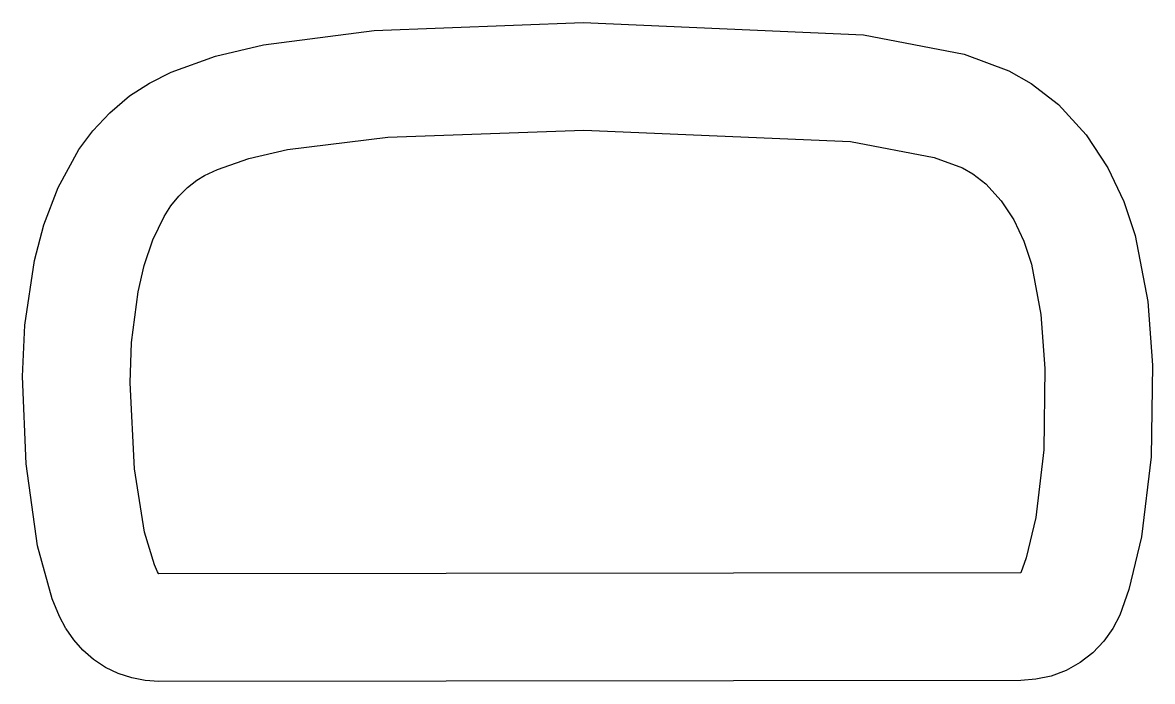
# Model space of a CAD drawing. Header units: millimetres. Extents: x -42 to 42, y -200.6 to -151.6.
import ezdxf

# ---------------------------------------------------------------- set-up
doc = ezdxf.new("R2010")
doc.units = ezdxf.units.MM
doc.layers.add('Default', color=7, linetype='Continuous')

msp = doc.modelspace()

# ---------------------------------------------------------------- linework, layer by layer
at = {"layer": 'Default'}
for points in [[(-31.876, -200.633), (-32.879, -200.571), (-33.891, -200.378), (-34.886, -200.049), (-35.838, -199.589), (-36.721, -199.007), (-37.513, -198.32), (-38.197, -197.549), (-38.763, -196.72), (-38.764, -196.718), (-38.776, -196.698), (-39.245, -195.814), (-39.801, -194.496), (-40.901, -190.551), (-41.738, -184.453), (-41.999, -177.964), (-41.822, -174.146), (-41.11, -169.324), (-40.413, -166.67), (-39.366, -163.907), (-37.811, -161.088), (-36.775, -159.691), (-35.528, -158.345), (-34.047, -157.095), (-32.574, -156.14), (-30.967, -155.33), (-27.652, -154.131), (-24.097, -153.286), (-15.879, -152.222), (-0.337, -151.642), (20.501, -152.552), (27.98, -153.995), (31.291, -155.237), (32.957, -156.162), (34.97, -157.732), (37.048, -159.987), (38.657, -162.433), (39.843, -164.951), (40.682, -167.469), (41.624, -172.393), (41.96, -177.116), (41.867, -183.921), (41.155, -189.877), (40.215, -193.806), (39.533, -195.705), (39.021, -196.702), (38.351, -197.646), (37.533, -198.5), (36.588, -199.232), (35.543, -199.815), (34.437, -200.232), (33.306, -200.477), (32.188, -200.557)], [(-0.283, -159.641), (19.517, -160.491), (25.731, -161.673), (27.835, -162.452), (28.627, -162.889), (29.573, -163.638), (30.726, -164.89), (31.662, -166.315), (32.403, -167.893), (32.972, -169.603), (33.68, -173.34), (33.964, -177.368), (33.883, -183.408), (33.286, -188.44), (32.569, -191.453), (32.178, -192.557), (-31.886, -192.633), (-31.901, -192.606), (-31.966, -192.488), (-32.203, -191.964), (-32.935, -189.536), (-33.672, -184.826), (-34, -178.423), (-33.899, -175.426), (-33.42, -171.657), (-32.966, -169.696), (-32.331, -167.8), (-31.485, -166.054), (-30.974, -165.264), (-30.399, -164.543), (-29.757, -163.903), (-29.044, -163.354), (-28.476, -163.014), (-27.525, -162.555), (-25.199, -161.75), (-22.31, -161.09), (-14.857, -160.166)]]:
    msp.add_lwpolyline(points, close=True, dxfattribs=at)

doc.saveas('drawing.dxf')
